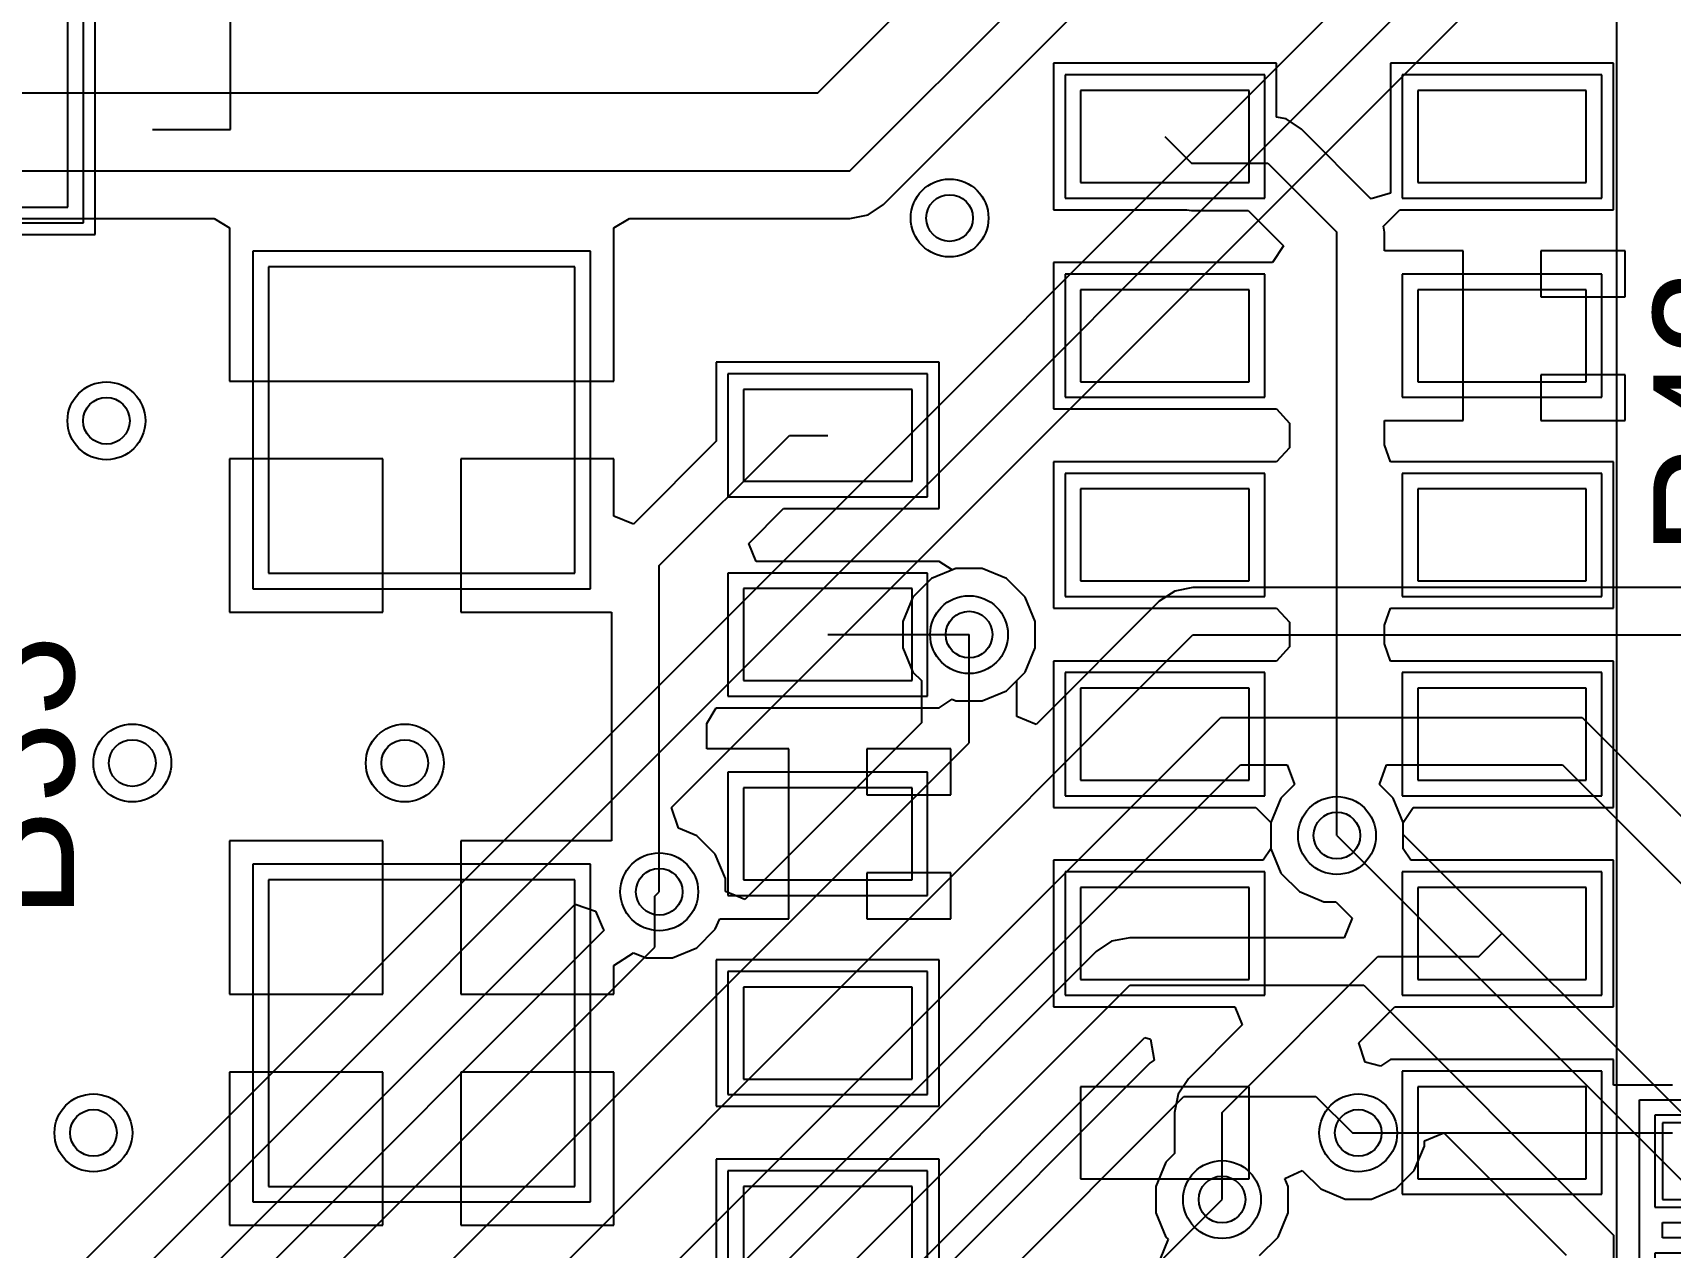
# Model space of a CAD drawing. Header units: millimetres. Extents: x 3.09 to 5.5, y 1.46 to 3.23.
# Drawn here: x 4.2094 to 4.6302, y 2.3956 to 2.7076 of the extents above; entities that cross this region are included whole.
import ezdxf

# ---------------------------------------------------------------- set-up
doc = ezdxf.new("R2010")
doc.units = ezdxf.units.MM
doc.header["$MEASUREMENT"] = 0
for name, color, linetype in [('BottomLayer', 5, 'Continuous'), ('BottomOverlay', 54, 'Continuous'), ('BottomPaste', 16, 'Continuous'), ('BottomSolder', 6, 'Continuous'), ('Mechanical11', 56, 'Continuous'), ('MultiLayer', 9, 'Continuous'), ('PadHoleLayer', 156, 'Continuous'), ('TopLayer', 1, 'Continuous'), ('TopOverlay', 2, 'Continuous'), ('TopPaste', 8, 'Continuous'), ('TopSolder', 216, 'Continuous'), ('ViaHoleLayer', 16, 'Continuous')]:
    doc.layers.add(name, color=color, linetype=linetype)

# ---------------------------------------------------------------- blocks, each defined once
blk = doc.blocks.new('AIR722UG_A10_18')
at = {"layer": 'TopLayer'}
for p, q in [((0.63386, 0.67126), (0.63386, 0.64764)), ((0.67717, 0.67126), (0.63386, 0.67126)), ((0.67717, 0.64764), (0.67717, 0.67126)), ((0.72047, 0.67126), (0.72047, 0.64764)), ((0.76378, 0.67126), (0.72047, 0.67126)), ((0.76378, 0.64764), (0.76378, 0.67126)), ((0.63386, 0.64764), (0.67717, 0.64764)), ((0.72047, 0.64764), (0.76378, 0.64764)), ((0.4252, 0.62598), (0.4252, 0.54724)), ((0.50394, 0.62598), (0.4252, 0.62598)), ((0.50394, 0.54724), (0.50394, 0.62598)), ((0.63386, 0.62008), (0.63386, 0.59646)), ((0.67717, 0.62008), (0.63386, 0.62008)), ((0.67717, 0.59646), (0.67717, 0.62008)), ((0.72047, 0.62008), (0.72047, 0.59646)), ((0.76378, 0.62008), (0.72047, 0.62008)), ((0.76378, 0.59646), (0.76378, 0.62008)), ((0.54724, 0.59449), (0.54724, 0.57087)), ((0.59055, 0.59449), (0.54724, 0.59449)), ((0.59055, 0.57087), (0.59055, 0.59449)), ((0.63386, 0.59646), (0.67717, 0.59646)), ((0.72047, 0.59646), (0.76378, 0.59646)), ((0.54724, 0.57087), (0.59055, 0.57087)), ((0.63386, 0.5689), (0.63386, 0.54528)), ((0.67717, 0.5689), (0.63386, 0.5689)), ((0.67717, 0.54528), (0.67717, 0.5689)), ((0.72047, 0.5689), (0.72047, 0.54528)), ((0.76378, 0.5689), (0.72047, 0.5689)), ((0.76378, 0.54528), (0.76378, 0.5689)), ((0.4252, 0.54724), (0.50394, 0.54724)), ((0.54724, 0.54331), (0.54724, 0.51969)), ((0.59055, 0.54331), (0.54724, 0.54331)), ((0.59055, 0.51969), (0.59055, 0.54331)), ((0.63386, 0.54528), (0.67717, 0.54528)), ((0.72047, 0.54528), (0.76378, 0.54528)), ((0.54724, 0.51969), (0.59055, 0.51969)), ((0.63386, 0.51772), (0.63386, 0.49409)), ((0.67717, 0.51772), (0.63386, 0.51772)), ((0.67717, 0.49409), (0.67717, 0.51772)), ((0.72047, 0.51772), (0.72047, 0.49409)), ((0.76378, 0.51772), (0.72047, 0.51772)), ((0.76378, 0.49409), (0.76378, 0.51772)), ((0.63386, 0.49409), (0.67717, 0.49409)), ((0.72047, 0.49409), (0.76378, 0.49409)), ((0.54724, 0.49213), (0.54724, 0.4685)), ((0.59055, 0.49213), (0.54724, 0.49213)), ((0.59055, 0.4685), (0.59055, 0.49213)), ((0.4252, 0.4685), (0.4252, 0.38976)), ((0.50394, 0.4685), (0.4252, 0.4685)), ((0.50394, 0.38976), (0.50394, 0.4685)), ((0.54724, 0.4685), (0.59055, 0.4685)), ((0.63386, 0.46654), (0.63386, 0.44291)), ((0.67717, 0.46654), (0.63386, 0.46654)), ((0.67717, 0.44291), (0.67717, 0.46654)), ((0.72047, 0.46654), (0.72047, 0.44291)), ((0.76378, 0.46654), (0.72047, 0.46654)), ((0.76378, 0.44291), (0.76378, 0.46654)), ((0.63386, 0.44291), (0.67717, 0.44291)), ((0.72047, 0.44291), (0.76378, 0.44291)), ((0.54724, 0.44094), (0.54724, 0.41732)), ((0.59055, 0.44094), (0.54724, 0.44094)), ((0.59055, 0.41732), (0.59055, 0.44094)), ((0.54724, 0.41732), (0.59055, 0.41732)), ((0.72047, 0.41535), (0.72047, 0.39173)), ((0.76378, 0.41535), (0.72047, 0.41535)), ((0.76378, 0.39173), (0.76378, 0.41535)), ((0.72047, 0.39173), (0.76378, 0.39173)), ((0.4252, 0.38976), (0.50394, 0.38976)), ((0.54724, 0.38976), (0.54724, 0.36614)), ((0.59055, 0.38976), (0.54724, 0.38976)), ((0.59055, 0.36614), (0.59055, 0.38976))]:
    blk.add_line(p, q, dxfattribs=at)
at = {"layer": 'TopOverlay'}
for p, q in [((0.77165, 0), (0.77165, 0.85827)), ((0.63386, 0.41535), (0.63386, 0.39173)), ((0.67717, 0.41535), (0.63386, 0.41535)), ((0.67717, 0.39173), (0.67717, 0.41535)), ((0.63386, 0.39173), (0.67717, 0.39173))]:
    blk.add_line(p, q, dxfattribs=at)
at = {"layer": 'TopPaste'}
for p, q in [((0.63386, 0.67126), (0.63386, 0.64764)), ((0.67717, 0.67126), (0.63386, 0.67126)), ((0.67717, 0.64764), (0.67717, 0.67126)), ((0.72047, 0.67126), (0.72047, 0.64764)), ((0.76378, 0.67126), (0.72047, 0.67126)), ((0.76378, 0.64764), (0.76378, 0.67126)), ((0.63386, 0.64764), (0.67717, 0.64764)), ((0.72047, 0.64764), (0.76378, 0.64764)), ((0.4252, 0.62598), (0.4252, 0.54724)), ((0.50394, 0.62598), (0.4252, 0.62598)), ((0.50394, 0.54724), (0.50394, 0.62598)), ((0.63386, 0.62008), (0.63386, 0.59646)), ((0.67717, 0.62008), (0.63386, 0.62008)), ((0.67717, 0.59646), (0.67717, 0.62008)), ((0.72047, 0.62008), (0.72047, 0.59646)), ((0.76378, 0.62008), (0.72047, 0.62008)), ((0.76378, 0.59646), (0.76378, 0.62008)), ((0.54724, 0.59449), (0.54724, 0.57087)), ((0.59055, 0.59449), (0.54724, 0.59449)), ((0.59055, 0.57087), (0.59055, 0.59449)), ((0.63386, 0.59646), (0.67717, 0.59646)), ((0.72047, 0.59646), (0.76378, 0.59646)), ((0.54724, 0.57087), (0.59055, 0.57087)), ((0.63386, 0.5689), (0.63386, 0.54528)), ((0.67717, 0.5689), (0.63386, 0.5689)), ((0.67717, 0.54528), (0.67717, 0.5689)), ((0.72047, 0.5689), (0.72047, 0.54528)), ((0.76378, 0.5689), (0.72047, 0.5689)), ((0.76378, 0.54528), (0.76378, 0.5689)), ((0.4252, 0.54724), (0.50394, 0.54724)), ((0.54724, 0.54331), (0.54724, 0.51969)), ((0.59055, 0.54331), (0.54724, 0.54331)), ((0.59055, 0.51969), (0.59055, 0.54331)), ((0.63386, 0.54528), (0.67717, 0.54528)), ((0.72047, 0.54528), (0.76378, 0.54528)), ((0.54724, 0.51969), (0.59055, 0.51969)), ((0.63386, 0.51772), (0.63386, 0.49409)), ((0.67717, 0.51772), (0.63386, 0.51772)), ((0.67717, 0.49409), (0.67717, 0.51772)), ((0.72047, 0.51772), (0.72047, 0.49409)), ((0.76378, 0.51772), (0.72047, 0.51772)), ((0.76378, 0.49409), (0.76378, 0.51772)), ((0.63386, 0.49409), (0.67717, 0.49409)), ((0.72047, 0.49409), (0.76378, 0.49409)), ((0.54724, 0.49213), (0.54724, 0.4685)), ((0.59055, 0.49213), (0.54724, 0.49213)), ((0.59055, 0.4685), (0.59055, 0.49213)), ((0.4252, 0.4685), (0.4252, 0.38976)), ((0.50394, 0.4685), (0.4252, 0.4685)), ((0.50394, 0.38976), (0.50394, 0.4685)), ((0.54724, 0.4685), (0.59055, 0.4685)), ((0.63386, 0.46654), (0.63386, 0.44291)), ((0.67717, 0.46654), (0.63386, 0.46654)), ((0.67717, 0.44291), (0.67717, 0.46654)), ((0.72047, 0.46654), (0.72047, 0.44291)), ((0.76378, 0.46654), (0.72047, 0.46654)), ((0.76378, 0.44291), (0.76378, 0.46654)), ((0.63386, 0.44291), (0.67717, 0.44291)), ((0.72047, 0.44291), (0.76378, 0.44291)), ((0.54724, 0.44094), (0.54724, 0.41732)), ((0.59055, 0.44094), (0.54724, 0.44094)), ((0.59055, 0.41732), (0.59055, 0.44094)), ((0.54724, 0.41732), (0.59055, 0.41732)), ((0.72047, 0.41535), (0.72047, 0.39173)), ((0.76378, 0.41535), (0.72047, 0.41535)), ((0.76378, 0.39173), (0.76378, 0.41535)), ((0.72047, 0.39173), (0.76378, 0.39173)), ((0.4252, 0.38976), (0.50394, 0.38976)), ((0.54724, 0.38976), (0.54724, 0.36614)), ((0.59055, 0.38976), (0.54724, 0.38976)), ((0.59055, 0.36614), (0.59055, 0.38976))]:
    blk.add_line(p, q, dxfattribs=at)
at = {"layer": 'TopSolder'}
for p, q in [((0.62986, 0.67526), (0.62986, 0.64364)), ((0.68117, 0.67526), (0.62986, 0.67526)), ((0.68117, 0.64364), (0.68117, 0.67526)), ((0.71647, 0.67526), (0.71647, 0.64364)), ((0.76778, 0.67526), (0.71647, 0.67526)), ((0.76778, 0.64364), (0.76778, 0.67526)), ((0.62986, 0.64364), (0.68117, 0.64364)), ((0.71647, 0.64364), (0.76778, 0.64364)), ((0.4212, 0.62998), (0.4212, 0.54324)), ((0.50794, 0.62998), (0.4212, 0.62998)), ((0.50794, 0.54324), (0.50794, 0.62998)), ((0.62986, 0.62408), (0.62986, 0.59246)), ((0.68117, 0.62408), (0.62986, 0.62408)), ((0.68117, 0.59246), (0.68117, 0.62408)), ((0.71647, 0.62408), (0.71647, 0.59246)), ((0.76778, 0.62408), (0.71647, 0.62408)), ((0.76778, 0.59246), (0.76778, 0.62408)), ((0.54324, 0.59849), (0.54324, 0.56687)), ((0.59455, 0.59849), (0.54324, 0.59849)), ((0.59455, 0.56687), (0.59455, 0.59849)), ((0.62986, 0.59246), (0.68117, 0.59246)), ((0.71647, 0.59246), (0.76778, 0.59246)), ((0.62986, 0.5729), (0.62986, 0.54128)), ((0.68117, 0.5729), (0.62986, 0.5729)), ((0.68117, 0.54128), (0.68117, 0.5729)), ((0.71647, 0.5729), (0.71647, 0.54128)), ((0.76778, 0.5729), (0.71647, 0.5729)), ((0.76778, 0.54128), (0.76778, 0.5729)), ((0.54324, 0.56687), (0.59455, 0.56687)), ((0.54324, 0.54731), (0.54324, 0.51569)), ((0.59455, 0.54731), (0.54324, 0.54731)), ((0.59455, 0.51569), (0.59455, 0.54731)), ((0.4212, 0.54324), (0.50794, 0.54324)), ((0.62986, 0.54128), (0.68117, 0.54128)), ((0.71647, 0.54128), (0.76778, 0.54128)), ((0.62986, 0.52172), (0.62986, 0.49009)), ((0.68117, 0.52172), (0.62986, 0.52172)), ((0.68117, 0.49009), (0.68117, 0.52172)), ((0.71647, 0.52172), (0.71647, 0.49009)), ((0.76778, 0.52172), (0.71647, 0.52172)), ((0.76778, 0.49009), (0.76778, 0.52172)), ((0.54324, 0.51569), (0.59455, 0.51569)), ((0.54324, 0.49613), (0.54324, 0.4645)), ((0.59455, 0.49613), (0.54324, 0.49613)), ((0.59455, 0.4645), (0.59455, 0.49613)), ((0.62986, 0.49009), (0.68117, 0.49009)), ((0.71647, 0.49009), (0.76778, 0.49009)), ((0.4212, 0.4725), (0.4212, 0.38576)), ((0.50794, 0.4725), (0.4212, 0.4725)), ((0.50794, 0.38576), (0.50794, 0.4725)), ((0.62986, 0.47054), (0.62986, 0.43891)), ((0.68117, 0.47054), (0.62986, 0.47054)), ((0.68117, 0.43891), (0.68117, 0.47054)), ((0.71647, 0.47054), (0.71647, 0.43891)), ((0.76778, 0.47054), (0.71647, 0.47054)), ((0.76778, 0.43891), (0.76778, 0.47054)), ((0.54324, 0.4645), (0.59455, 0.4645)), ((0.54324, 0.44494), (0.54324, 0.41332)), ((0.59455, 0.44494), (0.54324, 0.44494)), ((0.59455, 0.41332), (0.59455, 0.44494)), ((0.62986, 0.43891), (0.68117, 0.43891)), ((0.71647, 0.43891), (0.76778, 0.43891)), ((0.71647, 0.41935), (0.71647, 0.38773)), ((0.76778, 0.41935), (0.71647, 0.41935)), ((0.76778, 0.38773), (0.76778, 0.41935)), ((0.54324, 0.41332), (0.59455, 0.41332)), ((0.54324, 0.39376), (0.54324, 0.36214)), ((0.59455, 0.39376), (0.54324, 0.39376)), ((0.59455, 0.36214), (0.59455, 0.39376)), ((0.71647, 0.38773), (0.76778, 0.38773)), ((0.4212, 0.38576), (0.50794, 0.38576))]:
    blk.add_line(p, q, dxfattribs=at)
blk = doc.blocks.new('R0402_24')
at = {"layer": 'Mechanical11'}
for p, q in [((-0.03346, 0.01772), (-0.03346, -0.01772)), ((-0.03346, 0.01772), (0.03346, 0.01772)), ((0.03346, 0.01772), (0.03346, -0.01772)), ((-0.03346, -0.01772), (0.03346, -0.01772))]:
    blk.add_line(p, q, dxfattribs=at)
at = {"layer": 'TopLayer'}
for p, q in [((-0.00787, 0.01181), (-0.02756, 0.01181)), ((-0.02756, 0.01181), (-0.02756, -0.01181)), ((-0.00787, -0.01181), (-0.00787, 0.01181)), ((-0.002, -0.01181), (-0.002, 0.01181)), ((-0.002, 0.01181), (0.002, 0.01181)), ((0.002, 0.01181), (0.002, -0.01181)), ((0.02756, 0.01181), (0.00787, 0.01181)), ((0.00787, 0.01181), (0.00787, -0.01181)), ((0.02756, -0.01181), (0.02756, 0.01181)), ((-0.02756, -0.01181), (-0.00787, -0.01181)), ((0.002, -0.01181), (-0.002, -0.01181)), ((0.00787, -0.01181), (0.02756, -0.01181))]:
    blk.add_line(p, q, dxfattribs=at)
at = {"layer": 'TopOverlay'}
for p, q in [((-0.03346, 0.01772), (-0.03346, -0.01772)), ((-0.03346, 0.01772), (0.03346, 0.01772)), ((0.03346, 0.01772), (0.03346, -0.01772)), ((-0.03346, -0.01772), (0.03346, -0.01772))]:
    blk.add_line(p, q, dxfattribs=at)
at = {"layer": 'TopPaste'}
for p, q in [((-0.00787, 0.01181), (-0.02756, 0.01181)), ((-0.02756, 0.01181), (-0.02756, -0.01181)), ((-0.00787, -0.01181), (-0.00787, 0.01181)), ((0.02756, 0.01181), (0.00787, 0.01181)), ((0.00787, 0.01181), (0.00787, -0.01181)), ((0.02756, -0.01181), (0.02756, 0.01181)), ((-0.02756, -0.01181), (-0.00787, -0.01181)), ((0.00787, -0.01181), (0.02756, -0.01181))]:
    blk.add_line(p, q, dxfattribs=at)
at = {"layer": 'TopSolder'}
for p, q in [((-0.00591, 0.01378), (-0.02953, 0.01378)), ((-0.02953, 0.01378), (-0.02953, -0.01378)), ((-0.00591, -0.01378), (-0.00591, 0.01378)), ((0.02953, 0.01378), (0.00591, 0.01378)), ((0.00591, 0.01378), (0.00591, -0.01378)), ((0.02953, -0.01378), (0.02953, 0.01378)), ((-0.02953, -0.01378), (-0.00591, -0.01378)), ((0.00591, -0.01378), (0.02953, -0.01378))]:
    blk.add_line(p, q, dxfattribs=at)
blk = doc.blocks.new('SOT_23_B_56')
at = {"layer": 'BottomLayer'}
for p, q in [((-0.018, 0.018), (-0.018, -0.018)), ((0.018, 0.018), (-0.018, 0.018)), ((0.018, -0.018), (0.018, 0.018)), ((0.0568, 0.018), (0.0568, -0.018)), ((0.0928, 0.018), (0.0568, 0.018)), ((0.0928, -0.018), (0.0928, 0.018)), ((-0.018, -0.018), (0.018, -0.018)), ((0.0568, -0.018), (0.0928, -0.018)), ((0.02165, -0.055), (0.02165, -0.105)), ((0.05315, -0.055), (0.02165, -0.055)), ((0.05315, -0.105), (0.05315, -0.055)), ((0.02165, -0.105), (0.05315, -0.105))]:
    blk.add_line(p, q, dxfattribs=at)
at = {"layer": 'BottomOverlay'}
for p, q in [((0.025, 0.005), (0.049, 0.005)), ((-0.0201, -0.085), (-0.0201, -0.04)), ((0.0949, -0.085), (0.0949, -0.04)), ((-0.0201, -0.085), (-0.0001, -0.085)), ((0.0749, -0.085), (0.0949, -0.085))]:
    blk.add_line(p, q, dxfattribs=at)
at = {"layer": 'BottomPaste'}
for p, q in [((-0.018, 0.018), (-0.018, -0.018)), ((0.018, 0.018), (-0.018, 0.018)), ((0.018, -0.018), (0.018, 0.018)), ((0.0568, 0.018), (0.0568, -0.018)), ((0.0928, 0.018), (0.0568, 0.018)), ((0.0928, -0.018), (0.0928, 0.018)), ((-0.018, -0.018), (0.018, -0.018)), ((0.0568, -0.018), (0.0928, -0.018)), ((0.02165, -0.055), (0.02165, -0.105)), ((0.05315, -0.055), (0.02165, -0.055)), ((0.05315, -0.105), (0.05315, -0.055)), ((0.02165, -0.105), (0.05315, -0.105))]:
    blk.add_line(p, q, dxfattribs=at)
at = {"layer": 'BottomSolder'}
for p, q in [((-0.022, 0.022), (-0.022, -0.022)), ((0.022, 0.022), (-0.022, 0.022)), ((0.022, -0.022), (0.022, 0.022)), ((0.0528, 0.022), (0.0528, -0.022)), ((0.0968, 0.022), (0.0528, 0.022)), ((0.0968, -0.022), (0.0968, 0.022)), ((-0.022, -0.022), (0.022, -0.022)), ((0.0528, -0.022), (0.0968, -0.022)), ((0.01765, -0.051), (0.01765, -0.109)), ((0.05715, -0.051), (0.01765, -0.051)), ((0.05715, -0.109), (0.05715, -0.051)), ((0.01765, -0.109), (0.05715, -0.109))]:
    blk.add_line(p, q, dxfattribs=at)
at = {"layer": 'PadHoleLayer'}
for points in [[(0, 0), (0, 0), (0, 0), (0, 0)], [(0.0748, 0), (0.0748, 0), (0.0748, 0), (0.0748, 0)], [(0.0374, -0.08), (0.0374, -0.08), (0.0374, -0.08), (0.0374, -0.08)]]:
    blk.add_lwpolyline(points, close=True, dxfattribs=at)

msp = doc.modelspace()

# ---------------------------------------------------------------- linework, layer by layer
at = {"layer": 'BottomLayer'}
for p, q in [((4.58328, 2.75287), (4.12162, 2.29121)), ((4.11271, 2.265), (4.59194, 2.74422)), ((4.37356, 2.50854), (4.597, 2.73199)), ((4.22546, 2.65576), (4.22546, 2.71976)), ((4.17997, 2.65576), (4.22546, 2.65576)), ((4.44037, 2.5674), (4.43559, 2.56262)), ((4.44662, 2.56999), (4.44037, 2.5674)), ((4.45338, 2.56999), (4.44662, 2.56999)), ((4.45963, 2.5674), (4.45338, 2.56999)), ((4.46441, 2.56262), (4.45963, 2.5674)), ((4.43559, 2.56262), (4.433, 2.55637)), ((4.467, 2.55637), (4.46441, 2.56262)), ((4.50286, 2.56419), (4.49889, 2.56154)), ((4.50754, 2.56512), (4.50286, 2.56419)), ((4.64146, 2.56512), (4.50754, 2.56512)), ((4.49889, 2.56154), (4.46724, 2.52988)), ((4.433, 2.55637), (4.433, 2.54961)), ((4.467, 2.54961), (4.467, 2.55637)), ((4.13597, 2.18132), (4.50754, 2.55289)), ((4.45, 2.52522), (4.45, 2.55299)), ((4.50754, 2.55289), (4.65327, 2.55289)), ((4.433, 2.54961), (4.43559, 2.54336)), ((4.46441, 2.54336), (4.467, 2.54961)), ((4.43559, 2.54336), (4.43776, 2.54119)), ((4.46224, 2.54119), (4.46441, 2.54336)), ((4.43776, 2.54119), (4.43776, 2.53029)), ((4.46224, 2.53195), (4.46224, 2.54119)), ((4.19, 2.20706), (4.51467, 2.53173)), ((4.43776, 2.53029), (4.39239, 2.48491)), ((4.46724, 2.52988), (4.46224, 2.53195)), ((4.51467, 2.53173), (4.60758, 2.53173)), ((4.60758, 2.53173), (4.64322, 2.49609)), ((4.13956, 2.21478), (4.45, 2.52522)), ((4.20224, 2.20199), (4.51974, 2.5195)), ((4.51974, 2.5195), (4.53177, 2.5195)), ((4.53177, 2.5195), (4.53361, 2.5145)), ((4.55546, 2.5145), (4.5573, 2.5195)), ((4.5573, 2.5195), (4.60251, 2.5195)), ((4.60251, 2.5195), (4.63457, 2.48744)), ((4.53361, 2.5145), (4.53012, 2.51101)), ((4.55895, 2.51101), (4.55546, 2.5145)), ((4.37536, 2.50327), (4.37356, 2.50854)), ((4.53012, 2.51101), (4.52753, 2.50476)), ((4.56153, 2.50476), (4.55895, 2.51101)), ((4.52753, 2.50476), (4.52753, 2.498)), ((4.56153, 2.50168), (4.56153, 2.50476)), ((4.38002, 2.50134), (4.37536, 2.50327)), ((4.3848, 2.49655), (4.38002, 2.50134)), ((4.54453, 2.50138), (4.63918, 2.40674)), ((4.64783, 2.41539), (4.56153, 2.50168)), ((4.38739, 2.49031), (4.3848, 2.49655)), ((4.52753, 2.498), (4.53012, 2.49175)), ((4.53012, 2.49175), (4.5349, 2.48697)), ((4.36923, 2.48576), (4.37039, 2.48692)), ((4.38739, 2.48699), (4.38739, 2.49031)), ((4.39239, 2.48491), (4.38739, 2.48699)), ((4.5349, 2.48697), (4.54115, 2.48438)), ((4.12136, 2.25635), (4.34877, 2.48376)), ((4.34877, 2.48376), (4.35405, 2.48196)), ((4.36923, 2.47273), (4.36923, 2.48576)), ((4.54115, 2.48438), (4.54423, 2.48438)), ((4.54423, 2.48438), (4.54847, 2.48014)), ((4.35405, 2.48196), (4.35598, 2.47729)), ((4.54847, 2.48014), (4.5464, 2.47514)), ((4.35623, 2.47704), (4.12621, 2.24702)), ((4.35598, 2.47729), (4.35623, 2.47704)), ((4.48659, 2.47421), (4.48262, 2.47156)), ((4.49127, 2.47514), (4.48659, 2.47421)), ((4.5464, 2.47514), (4.49127, 2.47514)), ((4.13128, 2.23478), (4.36923, 2.47273)), ((4.48262, 2.47156), (4.27192, 2.26085)), ((4.28057, 2.2522), (4.49127, 2.46291)), ((4.49127, 2.46291), (4.55141, 2.46291)), ((4.55141, 2.46291), (4.61568, 2.39863)), ((4.2928, 2.24713), (4.49513, 2.44946)), ((4.49513, 2.44946), (4.49663, 2.44907)), ((4.49663, 2.44907), (4.49754, 2.44367)), ((4.49657, 2.44302), (4.35675, 2.3032)), ((4.49754, 2.44367), (4.49657, 2.44302)), ((4.3654, 2.29455), (4.50522, 2.43437)), ((4.50522, 2.43437), (4.53914, 2.43437)), ((4.53914, 2.43437), (4.54851, 2.425)), ((4.54851, 2.425), (4.55, 2.425)), ((4.567, 2.42294), (4.572, 2.42501)), ((4.572, 2.42501), (4.60345, 2.39356)), ((4.56441, 2.41537), (4.567, 2.42162)), ((4.567, 2.42162), (4.567, 2.42294)), ((4.53117, 2.41325), (4.53559, 2.41537)), ((4.53559, 2.41537), (4.54037, 2.41059)), ((4.55963, 2.41059), (4.56441, 2.41537)), ((4.532, 2.41126), (4.53117, 2.41325)), ((4.532, 2.40449), (4.532, 2.41126)), ((4.44965, 2.34253), (4.515, 2.40787)), ((4.54037, 2.41059), (4.54662, 2.408)), ((4.54662, 2.408), (4.55338, 2.408)), ((4.55338, 2.408), (4.55963, 2.41059)), ((4.52941, 2.39824), (4.532, 2.40449)), ((4.61568, 2.15547), (4.61568, 2.39863)), ((4.52463, 2.39346), (4.52941, 2.39824))]:
    msp.add_line(p, q, dxfattribs=at)
for centre in [(4.445, 2.66), (4.22834, 2.60791), (4.45, 2.55299), (4.235, 2.52), (4.305, 2.52), (4.54453, 2.50138), (4.37039, 2.48692), (4.225, 2.425), (4.55, 2.425), (4.515, 2.40787)]:
    msp.add_circle(centre, 0.01, dxfattribs=at)
at = {"layer": 'MultiLayer'}
for centre in [(4.445, 2.66), (4.22834, 2.60791), (4.45, 2.55299), (4.235, 2.52), (4.305, 2.52), (4.54453, 2.50138), (4.37039, 2.48692), (4.225, 2.425), (4.55, 2.425), (4.515, 2.40787)]:
    msp.add_circle(centre, 0.01, dxfattribs=at)
at = {"layer": 'TopLayer'}
for p, q in [((4.41111, 2.69213), (4.51398, 2.795)), ((4.41939, 2.67213), (4.52226, 2.775)), ((4.42804, 2.66348), (4.52733, 2.76276)), ((4.52897, 2.69976), (4.47166, 2.69976)), ((4.47166, 2.69976), (4.47166, 2.66213)), ((4.52897, 2.68593), (4.52897, 2.69976)), ((4.61558, 2.69976), (4.55828, 2.69976)), ((4.55828, 2.69976), (4.55828, 2.66641)), ((4.61558, 2.66213), (4.61558, 2.69976)), ((4.11846, 2.69213), (4.41111, 2.69213)), ((4.53146, 2.68544), (4.52897, 2.68593)), ((4.53543, 2.68279), (4.53146, 2.68544)), ((4.50031, 2.68094), (4.50713, 2.67413)), ((4.55319, 2.66503), (4.53543, 2.68279)), ((4.12674, 2.67213), (4.41939, 2.67213)), ((4.50713, 2.67413), (4.52678, 2.67413)), ((4.52678, 2.67413), (4.54453, 2.65638)), ((4.42407, 2.66082), (4.42804, 2.66348)), ((4.55328, 2.6649), (4.55319, 2.66503)), ((4.55828, 2.66641), (4.55328, 2.6649)), ((4.13181, 2.65989), (4.256, 2.65989)), ((4.256, 2.65989), (4.26, 2.65748)), ((4.35874, 2.65748), (4.36274, 2.65989)), ((4.36274, 2.65989), (4.41939, 2.65989)), ((4.41939, 2.65989), (4.42407, 2.66082)), ((4.47166, 2.66213), (4.50594, 2.66213)), ((4.50594, 2.66213), (4.50713, 2.6619)), ((4.50713, 2.6619), (4.52171, 2.6619)), ((4.52171, 2.6619), (4.53079, 2.65282)), ((4.55647, 2.65788), (4.56068, 2.66213)), ((4.56068, 2.66213), (4.61558, 2.66213)), ((4.26, 2.65748), (4.26, 2.65489)), ((4.35874, 2.65489), (4.35874, 2.65748)), ((4.54453, 2.50138), (4.54453, 2.65638)), ((4.55677, 2.65638), (4.55647, 2.65788)), ((4.55677, 2.65157), (4.55677, 2.65638)), ((4.26, 2.65489), (4.26, 2.61811)), ((4.35874, 2.61811), (4.35874, 2.65489)), ((4.53079, 2.65282), (4.52797, 2.64857)), ((4.57693, 2.65157), (4.55677, 2.65157)), ((4.57693, 2.62976), (4.57693, 2.65157)), ((4.61858, 2.65157), (4.59693, 2.65157)), ((4.59693, 2.65157), (4.59693, 2.63976)), ((4.61858, 2.63976), (4.61858, 2.65157)), ((4.5273, 2.64857), (4.47166, 2.64857)), ((4.47166, 2.64857), (4.47166, 2.61095)), ((4.52797, 2.64857), (4.5273, 2.64857)), ((4.59693, 2.63976), (4.61858, 2.63976)), ((4.57693, 2.60795), (4.57693, 2.62976)), ((4.44235, 2.62298), (4.38505, 2.62298)), ((4.38505, 2.62298), (4.38505, 2.60267)), ((4.44235, 2.58536), (4.44235, 2.62298)), ((4.26, 2.61811), (4.35874, 2.61811)), ((4.61858, 2.61976), (4.59693, 2.61976)), ((4.59693, 2.61976), (4.59693, 2.60795)), ((4.61858, 2.60795), (4.61858, 2.61976)), ((4.47166, 2.61095), (4.5273, 2.61095)), ((4.5273, 2.61095), (4.52897, 2.61095)), ((4.52897, 2.61095), (4.5323, 2.60733)), ((4.5323, 2.60733), (4.5323, 2.60101)), ((4.55677, 2.60177), (4.55677, 2.60795)), ((4.55677, 2.60795), (4.57693, 2.60795)), ((4.59693, 2.60795), (4.61858, 2.60795)), ((4.38505, 2.60267), (4.36374, 2.58136)), ((4.37039, 2.57071), (4.40386, 2.60417)), ((4.40386, 2.60417), (4.4137, 2.60417)), ((4.5323, 2.60101), (4.52897, 2.59739)), ((4.55828, 2.59739), (4.55677, 2.60177)), ((4.29937, 2.59811), (4.26, 2.59811)), ((4.26, 2.59811), (4.26, 2.55874)), ((4.29937, 2.55874), (4.29937, 2.59811)), ((4.35874, 2.59811), (4.31937, 2.59811)), ((4.31937, 2.59811), (4.31937, 2.55874)), ((4.35874, 2.58343), (4.35874, 2.59811)), ((4.5273, 2.59739), (4.47166, 2.59739)), ((4.47166, 2.59739), (4.47166, 2.55977)), ((4.52897, 2.59739), (4.5273, 2.59739)), ((4.61558, 2.59739), (4.55828, 2.59739)), ((4.61558, 2.55977), (4.61558, 2.59739)), ((4.39341, 2.57642), (4.40235, 2.58536)), ((4.40235, 2.58536), (4.44235, 2.58536)), ((4.36374, 2.58136), (4.35874, 2.58343)), ((4.39532, 2.5718), (4.39341, 2.57642)), ((4.44235, 2.5718), (4.39532, 2.5718)), ((4.44566, 2.56959), (4.44235, 2.5718)), ((4.44235, 2.5718), (4.44235, 2.5718)), ((4.37039, 2.48692), (4.37039, 2.57071)), ((4.44662, 2.56999), (4.44566, 2.56959)), ((4.45338, 2.56999), (4.44662, 2.56999)), ((4.45963, 2.5674), (4.45338, 2.56999)), ((4.46441, 2.56262), (4.45963, 2.5674)), ((4.467, 2.55637), (4.46441, 2.56262)), ((4.26, 2.55874), (4.29937, 2.55874)), ((4.31937, 2.55874), (4.35816, 2.55874)), ((4.35816, 2.55874), (4.35816, 2.5)), ((4.47166, 2.55977), (4.5273, 2.55977)), ((4.5273, 2.55977), (4.52897, 2.55977)), ((4.52897, 2.55977), (4.5323, 2.55615)), ((4.55677, 2.5554), (4.55828, 2.55977)), ((4.55828, 2.55977), (4.56177, 2.55977)), ((4.56177, 2.55977), (4.61558, 2.55977)), ((4.467, 2.54961), (4.467, 2.55637)), ((4.5323, 2.55615), (4.5323, 2.54983)), ((4.55677, 2.55059), (4.55677, 2.5554)), ((4.4137, 2.55299), (4.45, 2.55299)), ((4.5323, 2.54983), (4.52897, 2.54621)), ((4.55828, 2.54621), (4.55677, 2.55059)), ((4.46441, 2.54336), (4.467, 2.54961)), ((4.5273, 2.54621), (4.47166, 2.54621)), ((4.47166, 2.54621), (4.47166, 2.50859)), ((4.52897, 2.54621), (4.5273, 2.54621)), ((4.61558, 2.54621), (4.55828, 2.54621)), ((4.61558, 2.50859), (4.61558, 2.54621)), ((4.45963, 2.53858), (4.46441, 2.54336)), ((4.45338, 2.53599), (4.45963, 2.53858)), ((4.38263, 2.53018), (4.38505, 2.53418)), ((4.38505, 2.53418), (4.44235, 2.53418)), ((4.44235, 2.53418), (4.44566, 2.53639)), ((4.44235, 2.53418), (4.44235, 2.53418)), ((4.44566, 2.53639), (4.44662, 2.53599)), ((4.44662, 2.53599), (4.45338, 2.53599)), ((4.38263, 2.52362), (4.38263, 2.53018)), ((4.4037, 2.52362), (4.38263, 2.52362)), ((4.4037, 2.50181), (4.4037, 2.52362)), ((4.44535, 2.52362), (4.4237, 2.52362)), ((4.4237, 2.52362), (4.4237, 2.51181)), ((4.44535, 2.51181), (4.44535, 2.52362)), ((4.4237, 2.51181), (4.44535, 2.51181)), ((4.47166, 2.50859), (4.52371, 2.50859)), ((4.52371, 2.50859), (4.52753, 2.50476)), ((4.56153, 2.50476), (4.56409, 2.50859)), ((4.56409, 2.50859), (4.61558, 2.50859)), ((4.52753, 2.50476), (4.52753, 2.50359)), ((4.52753, 2.50359), (4.52753, 2.498)), ((4.56153, 2.498), (4.56153, 2.50476)), ((4.29937, 2.5), (4.26, 2.5)), ((4.26, 2.5), (4.26, 2.46063)), ((4.29937, 2.46063), (4.29937, 2.5)), ((4.35816, 2.5), (4.31937, 2.5)), ((4.31937, 2.5), (4.31937, 2.46063)), ((4.4037, 2.48), (4.4037, 2.50181)), ((4.52753, 2.498), (4.52555, 2.49503)), ((4.56352, 2.49503), (4.56153, 2.498)), ((4.44535, 2.49181), (4.4237, 2.49181)), ((4.4237, 2.49181), (4.4237, 2.48)), ((4.44535, 2.48), (4.44535, 2.49181)), ((4.52555, 2.49503), (4.47166, 2.49503)), ((4.47166, 2.49503), (4.47166, 2.45741)), ((4.61558, 2.49503), (4.56352, 2.49503)), ((4.61558, 2.45741), (4.61558, 2.49503)), ((4.3848, 2.47729), (4.38592, 2.48)), ((4.38592, 2.48), (4.4037, 2.48)), ((4.4237, 2.48), (4.44535, 2.48)), ((4.38002, 2.47251), (4.3848, 2.47729)), ((4.58098, 2.47028), (4.58693, 2.47622)), ((4.35874, 2.468), (4.36374, 2.47128)), ((4.36374, 2.47128), (4.36701, 2.46992)), ((4.36701, 2.46992), (4.37377, 2.46992)), ((4.37377, 2.46992), (4.38002, 2.47251)), ((4.515, 2.43027), (4.555, 2.47028)), ((4.555, 2.47028), (4.58098, 2.47028)), ((4.35874, 2.46063), (4.35874, 2.468)), ((4.44235, 2.46944), (4.38505, 2.46944)), ((4.38505, 2.46944), (4.38505, 2.43182)), ((4.44235, 2.43182), (4.44235, 2.46944)), ((4.26, 2.46063), (4.29937, 2.46063)), ((4.31937, 2.46063), (4.35874, 2.46063)), ((4.47166, 2.45741), (4.5183, 2.45741)), ((4.5183, 2.45741), (4.52021, 2.45279)), ((4.55012, 2.44809), (4.55944, 2.45741)), ((4.55944, 2.45741), (4.61558, 2.45741)), ((4.52021, 2.45279), (4.50635, 2.43892)), ((4.5518, 2.44315), (4.55012, 2.44809)), ((4.29937, 2.44063), (4.26, 2.44063)), ((4.26, 2.44063), (4.26, 2.40126)), ((4.29937, 2.40126), (4.29937, 2.44063)), ((4.35874, 2.44063), (4.31937, 2.44063)), ((4.31937, 2.44063), (4.31937, 2.40126)), ((4.35874, 2.40126), (4.35874, 2.44063)), ((4.55572, 2.44214), (4.5518, 2.44315)), ((4.55828, 2.44385), (4.55572, 2.44214)), ((4.61558, 2.44385), (4.55828, 2.44385)), ((4.55828, 2.44385), (4.55828, 2.44385)), ((4.61558, 2.43727), (4.61558, 2.44385)), ((4.50635, 2.43892), (4.5037, 2.43495)), ((4.63071, 2.43727), (4.61558, 2.43727)), ((4.5037, 2.43495), (4.50276, 2.43027)), ((4.38505, 2.43182), (4.44235, 2.43182)), ((4.50276, 2.43027), (4.50276, 2.41968)), ((4.515, 2.40787), (4.515, 2.43027)), ((4.55, 2.425), (4.55002, 2.42502)), ((4.55002, 2.42502), (4.58691, 2.42502)), ((4.58691, 2.42502), (4.58693, 2.42504)), ((4.58693, 2.42504), (4.63071, 2.42504)), ((4.50276, 2.41968), (4.50059, 2.4175)), ((4.44235, 2.41826), (4.38505, 2.41826)), ((4.38505, 2.41826), (4.38505, 2.38064)), ((4.44235, 2.38064), (4.44235, 2.41826)), ((4.50059, 2.4175), (4.498, 2.41126)), ((4.498, 2.41126), (4.498, 2.40449)), ((4.498, 2.40449), (4.50059, 2.39824)), ((4.26, 2.40126), (4.29937, 2.40126)), ((4.31937, 2.40126), (4.35874, 2.40126)), ((4.50116, 2.39767), (4.49909, 2.39267)), ((4.50059, 2.39824), (4.50116, 2.39767))]:
    msp.add_line(p, q, dxfattribs=at)
for centre in [(4.445, 2.66), (4.22834, 2.60791), (4.45, 2.55299), (4.235, 2.52), (4.305, 2.52), (4.54453, 2.50138), (4.37039, 2.48692), (4.225, 2.425), (4.55, 2.425), (4.515, 2.40787)]:
    msp.add_circle(centre, 0.01, dxfattribs=at)
at = {"layer": 'ViaHoleLayer'}
for centre in [(4.445, 2.66), (4.22834, 2.60791), (4.45, 2.55299), (4.235, 2.52), (4.305, 2.52), (4.54453, 2.50138), (4.37039, 2.48692), (4.225, 2.425), (4.55, 2.425), (4.515, 2.40787)]:
    msp.add_circle(centre, 0.006, dxfattribs=at)

# ---------------------------------------------------------------- block references
for name, p in [('AIR722UG_A10_18', (3.8448, 2.0215)), ('SOT_23_B_56', (4.16531, 2.76776))]:
    msp.add_blockref(name, p)
at = {"rotation": 90}
msp.add_blockref('R0402_24', (4.64, 2.4), dxfattribs=at)

# ---------------------------------------------------------------- texts
at = {"layer": 'BottomOverlay', "text_generation_flag": 2}
msp.add_text('R22', height=0.03, rotation=270, dxfattribs=at).set_placement((4.19, 2.48001))
at = {"layer": 'TopOverlay'}
msp.add_text('R42', height=0.03, rotation=90, dxfattribs=at).set_placement((4.65579, 2.57326))

doc.saveas('drawing.dxf')
